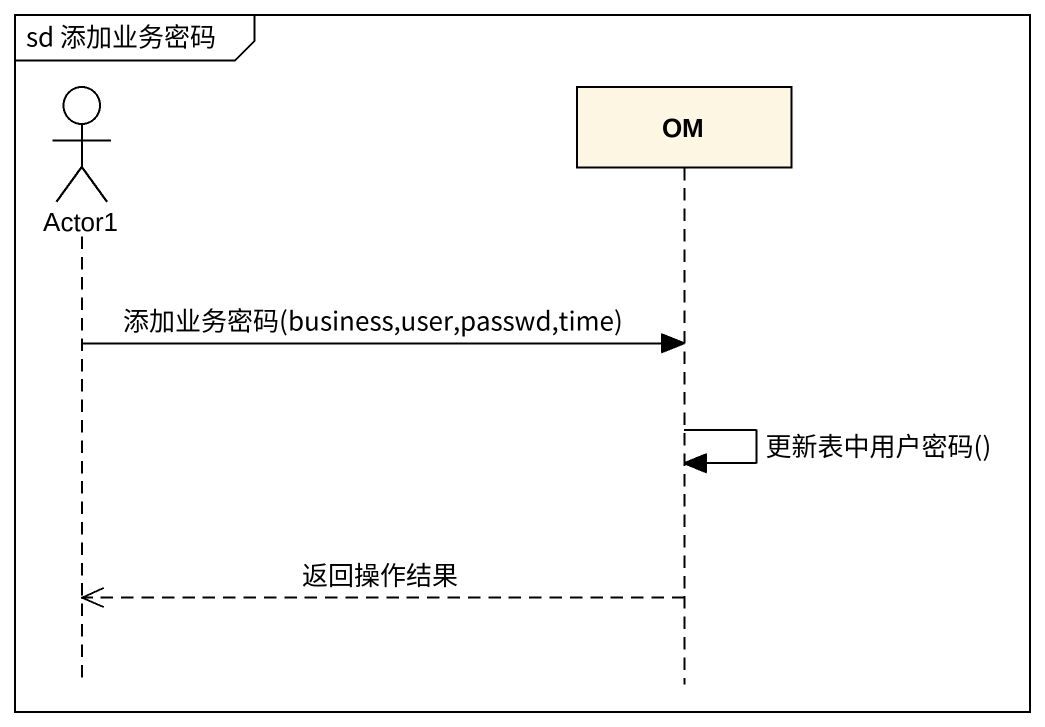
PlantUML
@startuml
mainframe sd 添加业务密码
hide footbox
actor Actor1
participant OM

Actor1 -> OM : 添加业务密码(business,user,passwd,time)
OM -> OM : 更新表中用户密码()
OM -->> Actor1 : 返回操作结果
@enduml
